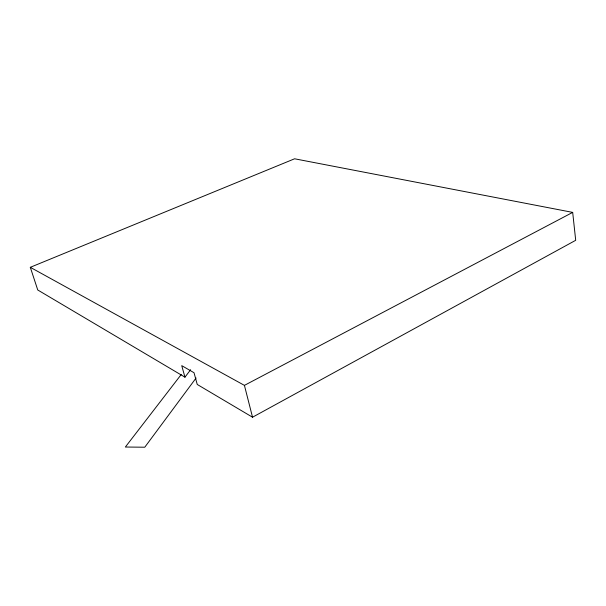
<?xml version="1.0" encoding="UTF-8"?>
<svg xmlns="http://www.w3.org/2000/svg" width="606" height="606" viewBox="0 0 606 606"><rect width="100%" height="100%" fill="white"/><g stroke="black" fill="none" stroke-linecap="round" stroke-linejoin="round"><path stroke-width="0.91" d="M196.079 378.015L144.773 447.213L125.359 447.031L181.247 374.493M184.951 377.182L181.732 365.638L194.018 372.72L197.245 384.462L252.535 417.216L575.7 240.302L572.685 212.388L294.599 158.787L30.3 267.314L37.754 289.986L184.951 377.182L190.625 369.721M30.3 267.314L244.423 385.371L572.685 212.388M244.423 385.371L252.535 417.216"/></g></svg>
